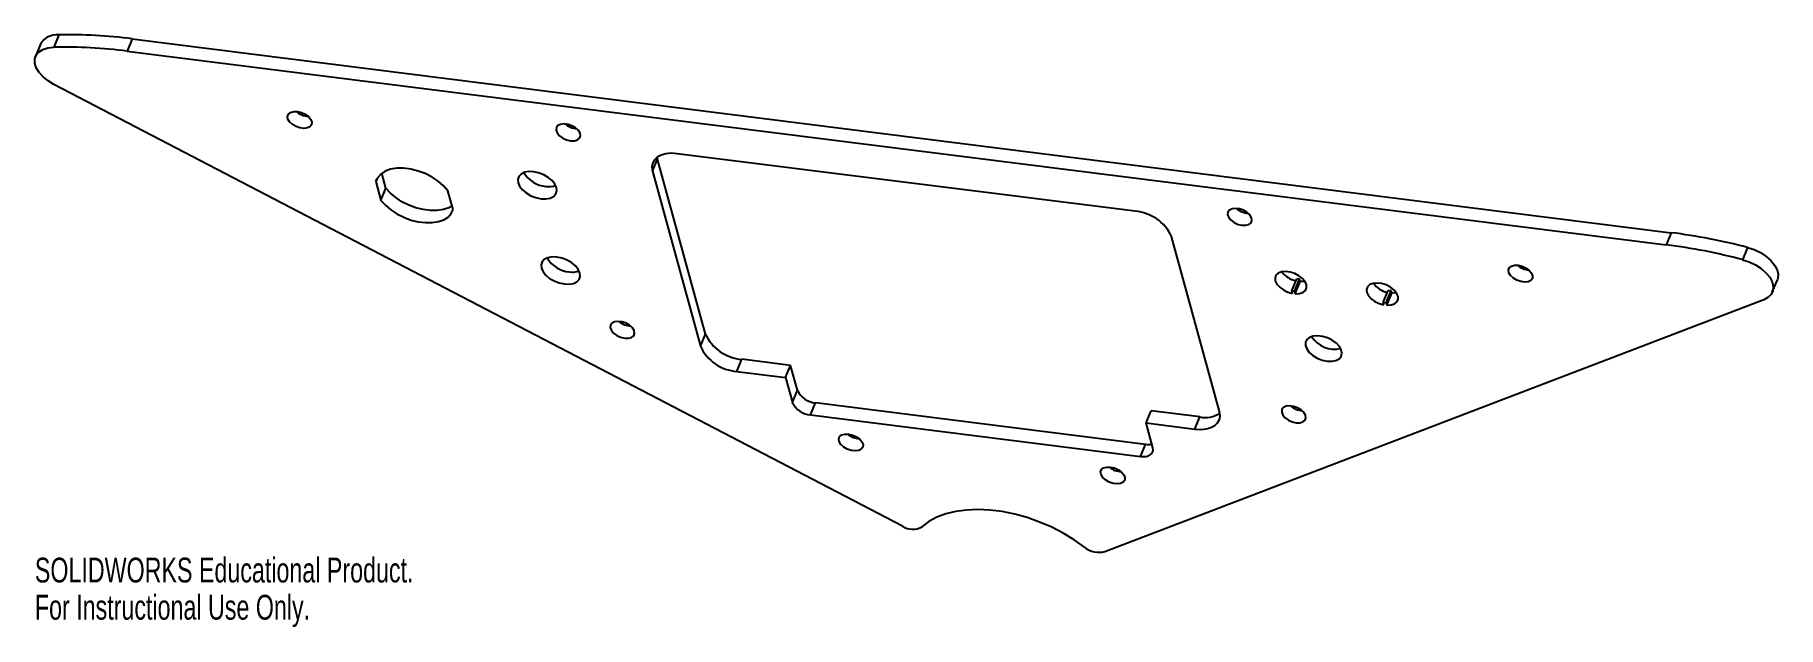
# Paper-space layout '_Dimetric' of a CAD drawing. Header units: inches. Extents: x -15.8 to -2.4, y 12.6 to 17.1.
import ezdxf

# ---------------------------------------------------------------- set-up
doc = ezdxf.new("R2010")
doc.units = ezdxf.units.IN
doc.header["$MEASUREMENT"] = 0
doc.styles.add('SLDTEXTSTYLE0', font='TXT', dxfattribs={"width": 0.7})

psp = doc.layouts.new('_Dimetric')

# ---------------------------------------------------------------- linework, layer by layer
at = {"color": 7, "linetype": 'Continuous', "lineweight": 25}
for p, q in [((-15.578, 17.132), (-15.616, 17.038)), ((-15.015, 17.101), (-15.053, 17.008)), ((-15.015, 17.101), (-3.223, 15.615)), ((-15.718, 17.06), (-15.756, 16.967)), ((-15.053, 17.008), (-3.261, 15.522)), ((-9.113, 13.364), (-15.615, 16.751)), ((-11.029, 16.087), (-10.991, 16.18)), ((-10.991, 16.18), (-10.994, 16.193)), ((-10.623, 14.837), (-10.991, 16.18)), ((-7.33, 15.779), (-10.84, 16.221)), ((-13.148, 16.007), (-13.138, 16.031)), ((-13.071, 15.957), (-13.102, 16.071)), ((-11.029, 16.087), (-10.661, 14.744)), ((-13.148, 16.007), (-13.109, 15.863)), ((-13.109, 15.863), (-13.071, 15.957)), ((-12.556, 15.794), (-12.596, 15.937)), ((-6.684, 14.243), (-7.051, 15.586)), ((-3.223, 15.615), (-3.261, 15.522)), ((-2.638, 15.501), (-2.676, 15.408)), ((-6.131, 15.168), (-6.093, 15.262)), ((-6.109, 15.165), (-6.071, 15.259)), ((-6.104, 15.147), (-6.066, 15.241)), ((-6.071, 15.259), (-6.093, 15.262)), ((-6.066, 15.241), (-6.071, 15.259)), ((-2.449, 15.159), (-2.41, 15.253)), ((-2.514, 15.101), (-7.562, 13.169)), ((-6.126, 15.15), (-6.131, 15.168)), ((-6.131, 15.168), (-6.109, 15.165)), ((-6.109, 15.165), (-6.104, 15.147)), ((-5.43, 15.08), (-5.391, 15.173)), ((-5.407, 15.077), (-5.369, 15.17)), ((-5.402, 15.059), (-5.364, 15.152)), ((-5.369, 15.17), (-5.391, 15.173)), ((-5.364, 15.152), (-5.369, 15.17)), ((-5.425, 15.062), (-5.43, 15.08)), ((-5.43, 15.08), (-5.407, 15.077)), ((-5.407, 15.077), (-5.402, 15.059)), ((-10.661, 14.744), (-10.623, 14.837)), ((-10.383, 14.551), (-10.345, 14.644)), ((-9.971, 14.597), (-10.345, 14.644)), ((-10.009, 14.504), (-9.971, 14.597)), ((-9.919, 14.408), (-9.971, 14.597)), ((-10.383, 14.551), (-10.009, 14.504)), ((-10.009, 14.504), (-9.957, 14.314)), ((-9.957, 14.314), (-9.919, 14.408)), ((-9.818, 14.218), (-9.78, 14.311)), ((-7.252, 13.992), (-9.78, 14.311)), ((-9.818, 14.218), (-7.29, 13.899)), ((-7.247, 14.156), (-7.209, 14.249)), ((-6.835, 14.202), (-7.209, 14.249)), ((-6.873, 14.108), (-6.835, 14.202)), ((-7.195, 13.966), (-7.247, 14.156)), ((-7.247, 14.156), (-6.873, 14.108)), ((-7.29, 13.899), (-7.252, 13.992))]:
    psp.add_line(p, q, dxfattribs=at)
at = {"color": 7, "linetype": 'Continuous', "lineweight": 25, "flags": 128}
for points in [[(-15.615, 16.751), (-15.66, 16.779), (-15.698, 16.81), (-15.729, 16.844), (-15.75, 16.88), (-15.761, 16.915), (-15.761, 16.948), (-15.75, 16.978), (-15.729, 17.002), (-15.699, 17.021), (-15.661, 17.034), (-15.616, 17.038)], [(-13.75, 16.544), (-13.719, 16.536), (-13.69, 16.523), (-13.665, 16.505), (-13.647, 16.484), (-13.639, 16.463), (-13.641, 16.443), (-13.653, 16.427), (-13.673, 16.418), (-13.7, 16.414), (-13.73, 16.418), (-13.76, 16.429), (-13.788, 16.444), (-13.809, 16.464), (-13.822, 16.486), (-13.825, 16.506), (-13.818, 16.524), (-13.802, 16.537), (-13.778, 16.544), (-13.75, 16.544)], [(-11.656, 16.32), (-11.627, 16.32), (-11.604, 16.326), (-11.587, 16.339), (-11.581, 16.357), (-11.584, 16.378), (-11.597, 16.399), (-11.618, 16.419), (-11.646, 16.435), (-11.676, 16.446), (-11.706, 16.449), (-11.733, 16.446), (-11.753, 16.436), (-11.765, 16.421), (-11.767, 16.401), (-11.758, 16.38), (-11.741, 16.359), (-11.716, 16.341), (-11.687, 16.327), (-11.656, 16.32)], [(-10.84, 16.221), (-10.885, 16.224), (-10.926, 16.22), (-10.962, 16.21), (-10.992, 16.194), (-11.014, 16.173), (-11.028, 16.147), (-11.033, 16.118), (-11.029, 16.087)], [(-12.596, 15.937), (-12.629, 15.975), (-12.67, 16.01), (-12.718, 16.041), (-12.77, 16.068), (-12.825, 16.088), (-12.881, 16.102), (-12.936, 16.109), (-12.988, 16.109), (-13.035, 16.101), (-13.076, 16.087), (-13.11, 16.065), (-13.134, 16.039), (-13.148, 16.007)], [(-11.883, 15.876), (-11.846, 15.875), (-11.814, 15.881), (-11.788, 15.893), (-11.77, 15.912), (-11.762, 15.935), (-11.764, 15.961), (-11.777, 15.988), (-11.798, 16.015), (-11.827, 16.039), (-11.862, 16.059), (-11.901, 16.074), (-11.94, 16.083), (-11.977, 16.084), (-12.01, 16.078), (-12.036, 16.065), (-12.053, 16.047), (-12.061, 16.024), (-12.059, 15.998), (-12.047, 15.971), (-12.025, 15.944), (-11.996, 15.92), (-11.961, 15.899), (-11.923, 15.885), (-11.883, 15.876)], [(-12.564, 15.823), (-12.59, 15.807), (-12.631, 15.793), (-12.678, 15.785), (-12.73, 15.785), (-12.785, 15.792), (-12.842, 15.806), (-12.897, 15.826), (-12.949, 15.853), (-12.996, 15.884), (-13.037, 15.919), (-13.071, 15.957)], [(-13.109, 15.863), (-13.075, 15.826), (-13.034, 15.791), (-12.987, 15.759), (-12.935, 15.733), (-12.88, 15.712), (-12.824, 15.699), (-12.769, 15.692), (-12.716, 15.692), (-12.669, 15.7), (-12.628, 15.714), (-12.595, 15.735), (-12.571, 15.762), (-12.556, 15.794)], [(-6.511, 15.672), (-6.483, 15.672), (-6.459, 15.678), (-6.443, 15.691), (-6.436, 15.709), (-6.439, 15.73), (-6.452, 15.751), (-6.473, 15.771), (-6.501, 15.787), (-6.531, 15.797), (-6.561, 15.801), (-6.588, 15.798), (-6.608, 15.788), (-6.62, 15.772), (-6.622, 15.753), (-6.614, 15.731), (-6.596, 15.711), (-6.571, 15.692), (-6.542, 15.679), (-6.511, 15.672)], [(-2.638, 15.501), (-2.587, 15.485), (-2.539, 15.462), (-2.496, 15.433), (-2.459, 15.401), (-2.431, 15.367), (-2.412, 15.331), (-2.404, 15.296), (-2.407, 15.264), (-2.41, 15.253)], [(-11.704, 15.222), (-11.667, 15.22), (-11.634, 15.226), (-11.608, 15.239), (-11.591, 15.257), (-11.583, 15.28), (-11.585, 15.306), (-11.598, 15.333), (-11.619, 15.36), (-11.648, 15.384), (-11.683, 15.405), (-11.722, 15.419), (-11.761, 15.428), (-11.798, 15.429), (-11.831, 15.423), (-11.857, 15.411), (-11.874, 15.392), (-11.882, 15.369), (-11.88, 15.343), (-11.867, 15.316), (-11.846, 15.289), (-11.817, 15.265), (-11.782, 15.245), (-11.743, 15.23), (-11.704, 15.222)], [(-4.395, 15.365), (-4.365, 15.358), (-4.335, 15.344), (-4.311, 15.326), (-4.293, 15.306), (-4.285, 15.284), (-4.287, 15.265), (-4.298, 15.249), (-4.319, 15.239), (-4.345, 15.236), (-4.376, 15.24), (-4.406, 15.25), (-4.433, 15.266), (-4.455, 15.286), (-4.468, 15.307), (-4.471, 15.328), (-4.464, 15.346), (-4.448, 15.359), (-4.424, 15.365), (-4.395, 15.365)], [(-2.676, 15.408), (-2.626, 15.391), (-2.578, 15.368), (-2.534, 15.34), (-2.498, 15.308), (-2.469, 15.273), (-2.451, 15.238), (-2.442, 15.203), (-2.445, 15.17), (-2.458, 15.142), (-2.482, 15.118), (-2.514, 15.101)], [(-6.104, 15.147), (-6.072, 15.149), (-6.045, 15.157), (-6.026, 15.172), (-6.017, 15.192), (-6.018, 15.215), (-6.028, 15.24), (-6.048, 15.264), (-6.076, 15.285), (-6.108, 15.302), (-6.143, 15.313), (-6.178, 15.317), (-6.209, 15.315), (-6.234, 15.305), (-6.252, 15.289), (-6.259, 15.269), (-6.257, 15.245), (-6.245, 15.221), (-6.223, 15.197), (-6.195, 15.176), (-6.161, 15.16), (-6.126, 15.15)], [(-6.03, 15.243), (-6.034, 15.242), (-6.066, 15.241)], [(-5.402, 15.059), (-5.37, 15.061), (-5.344, 15.069), (-5.325, 15.084), (-5.315, 15.103), (-5.316, 15.127), (-5.327, 15.151), (-5.347, 15.175), (-5.374, 15.197), (-5.407, 15.214), (-5.442, 15.225), (-5.476, 15.229), (-5.508, 15.226), (-5.533, 15.217), (-5.55, 15.201), (-5.558, 15.18), (-5.555, 15.157), (-5.543, 15.132), (-5.522, 15.109), (-5.493, 15.088), (-5.46, 15.072), (-5.425, 15.062)], [(-5.329, 15.154), (-5.332, 15.154), (-5.364, 15.152)], [(-11.242, 14.806), (-11.213, 14.805), (-11.189, 14.812), (-11.173, 14.825), (-11.166, 14.843), (-11.17, 14.864), (-11.183, 14.885), (-11.204, 14.905), (-11.231, 14.921), (-11.262, 14.931), (-11.292, 14.935), (-11.319, 14.932), (-11.339, 14.922), (-11.35, 14.906), (-11.352, 14.887), (-11.344, 14.865), (-11.327, 14.844), (-11.302, 14.826), (-11.273, 14.813), (-11.242, 14.806)], [(-5.86, 14.63), (-5.824, 14.629), (-5.792, 14.635), (-5.768, 14.648), (-5.752, 14.666), (-5.746, 14.69), (-5.751, 14.716), (-5.765, 14.742), (-5.789, 14.768), (-5.82, 14.79), (-5.856, 14.808), (-5.894, 14.82), (-5.932, 14.825), (-5.966, 14.822), (-5.994, 14.812), (-6.015, 14.796), (-6.026, 14.775), (-6.026, 14.75), (-6.016, 14.724), (-5.997, 14.697), (-5.969, 14.673), (-5.936, 14.653), (-5.898, 14.638), (-5.86, 14.63)], [(-6.873, 14.108), (-6.828, 14.106), (-6.787, 14.11), (-6.751, 14.12), (-6.721, 14.136), (-6.699, 14.157), (-6.685, 14.182), (-6.68, 14.211), (-6.684, 14.243)], [(-6.097, 14.158), (-6.068, 14.157), (-6.045, 14.164), (-6.028, 14.177), (-6.022, 14.195), (-6.025, 14.215), (-6.038, 14.237), (-6.059, 14.257), (-6.087, 14.273), (-6.117, 14.283), (-6.147, 14.287), (-6.174, 14.284), (-6.194, 14.274), (-6.206, 14.258), (-6.208, 14.238), (-6.199, 14.217), (-6.182, 14.196), (-6.157, 14.178), (-6.128, 14.165), (-6.097, 14.158)], [(-9.526, 14.071), (-9.495, 14.063), (-9.466, 14.05), (-9.441, 14.032), (-9.424, 14.011), (-9.415, 13.99), (-9.417, 13.97), (-9.429, 13.954), (-9.449, 13.944), (-9.476, 13.941), (-9.506, 13.945), (-9.536, 13.955), (-9.564, 13.971), (-9.585, 13.991), (-9.598, 14.013), (-9.601, 14.033), (-9.595, 14.051), (-9.578, 14.064), (-9.555, 14.071), (-9.526, 14.071)], [(-7.29, 13.899), (-7.267, 13.898), (-7.247, 13.9), (-7.228, 13.905), (-7.214, 13.913), (-7.202, 13.923), (-7.195, 13.936), (-7.193, 13.951), (-7.195, 13.966)], [(-7.519, 13.818), (-7.489, 13.811), (-7.459, 13.797), (-7.435, 13.779), (-7.417, 13.758), (-7.409, 13.737), (-7.411, 13.717), (-7.422, 13.702), (-7.443, 13.692), (-7.469, 13.688), (-7.499, 13.692), (-7.53, 13.703), (-7.557, 13.719), (-7.579, 13.738), (-7.592, 13.76), (-7.595, 13.781), (-7.588, 13.798), (-7.572, 13.811), (-7.548, 13.818), (-7.519, 13.818)], [(-7.719, 13.204), (-7.797, 13.259), (-7.881, 13.311), (-7.97, 13.356), (-8.063, 13.396), (-8.157, 13.43), (-8.253, 13.456), (-8.349, 13.476), (-8.443, 13.488), (-8.535, 13.492), (-8.622, 13.488), (-8.705, 13.477), (-8.781, 13.459), (-8.85, 13.433), (-8.911, 13.4), (-8.964, 13.36)]]:
    psp.add_lwpolyline(points, dxfattribs=at)
at = {"color": 7, "linetype": 'Continuous', "lineweight": 25}
for centre, radius, start, end in [((-15.593, 16.989), 0.144, 84.0196, 150.3375), ((-15.507, 13.274), 3.859, 82.6812, 91.0551), ((-15.545, 13.18), 3.859, 82.6812, 91.0551), ((-13.657, 16.664), 0.157, 229.7988, 265.7811), ((-11.598, 16.569), 0.157, 229.7988, 265.7811), ((-11.827, 16.187), 0.218, 210.5448, 265.2719), ((-11.82, 16.122), 0.154, 260.6519, 289.0645), ((-7.355, 15.446), 0.334, 24.7533, 85.7826), ((-6.454, 15.921), 0.157, 229.7988, 265.7811), ((-3.84, 10.986), 4.573, 75.2554, 82.732), ((-3.802, 11.079), 4.573, 75.2554, 82.732), ((-11.648, 15.532), 0.218, 210.5448, 265.2719), ((-4.302, 15.486), 0.157, 229.7988, 265.7811), ((-11.641, 15.467), 0.154, 260.6519, 289.0645), ((-6.062, 15.422), 0.18, 216.5757, 258.1815), ((-5.361, 15.334), 0.18, 216.5757, 258.1815), ((-11.184, 15.055), 0.157, 229.7988, 265.7811), ((-10.32, 14.977), 0.334, 204.7533, 265.7826), ((-10.358, 14.884), 0.334, 204.7533, 265.7826), ((-5.803, 14.931), 0.209, 212.527, 283.0529), ((-9.806, 14.384), 0.167, 204.7533, 265.7826), ((-9.767, 14.477), 0.167, 204.7533, 265.7826), ((-6.794, 14.41), 0.212, 258.7758, 302.0155), ((-6.039, 14.406), 0.157, 229.7988, 265.7811), ((-9.433, 14.191), 0.157, 229.7988, 265.7811), ((-7.232, 14.126), 0.135, 261.6861, 282.4853), ((-7.426, 13.938), 0.157, 229.7988, 265.7811), ((-9.035, 13.484), 0.143, 236.9036, 299.9534), ((-7.607, 13.341), 0.177, 230.6369, 284.6217)]:
    psp.add_arc(centre, radius, start, end, dxfattribs=at)

# ---------------------------------------------------------------- texts
at = {"color": 7, "linetype": 'Continuous', "char_height": 0.1903, "attachment_point": 1, "style": 'SLDTEXTSTYLE0'}
for s, insert in [('SOLIDWORKS Educational Product.', (-15.761, 13.123)), ('For Instructional Use Only.', (-15.761, 12.838))]:
    psp.add_mtext(s, dxfattribs=dict(at, insert=insert))

doc.saveas('drawing.dxf')
